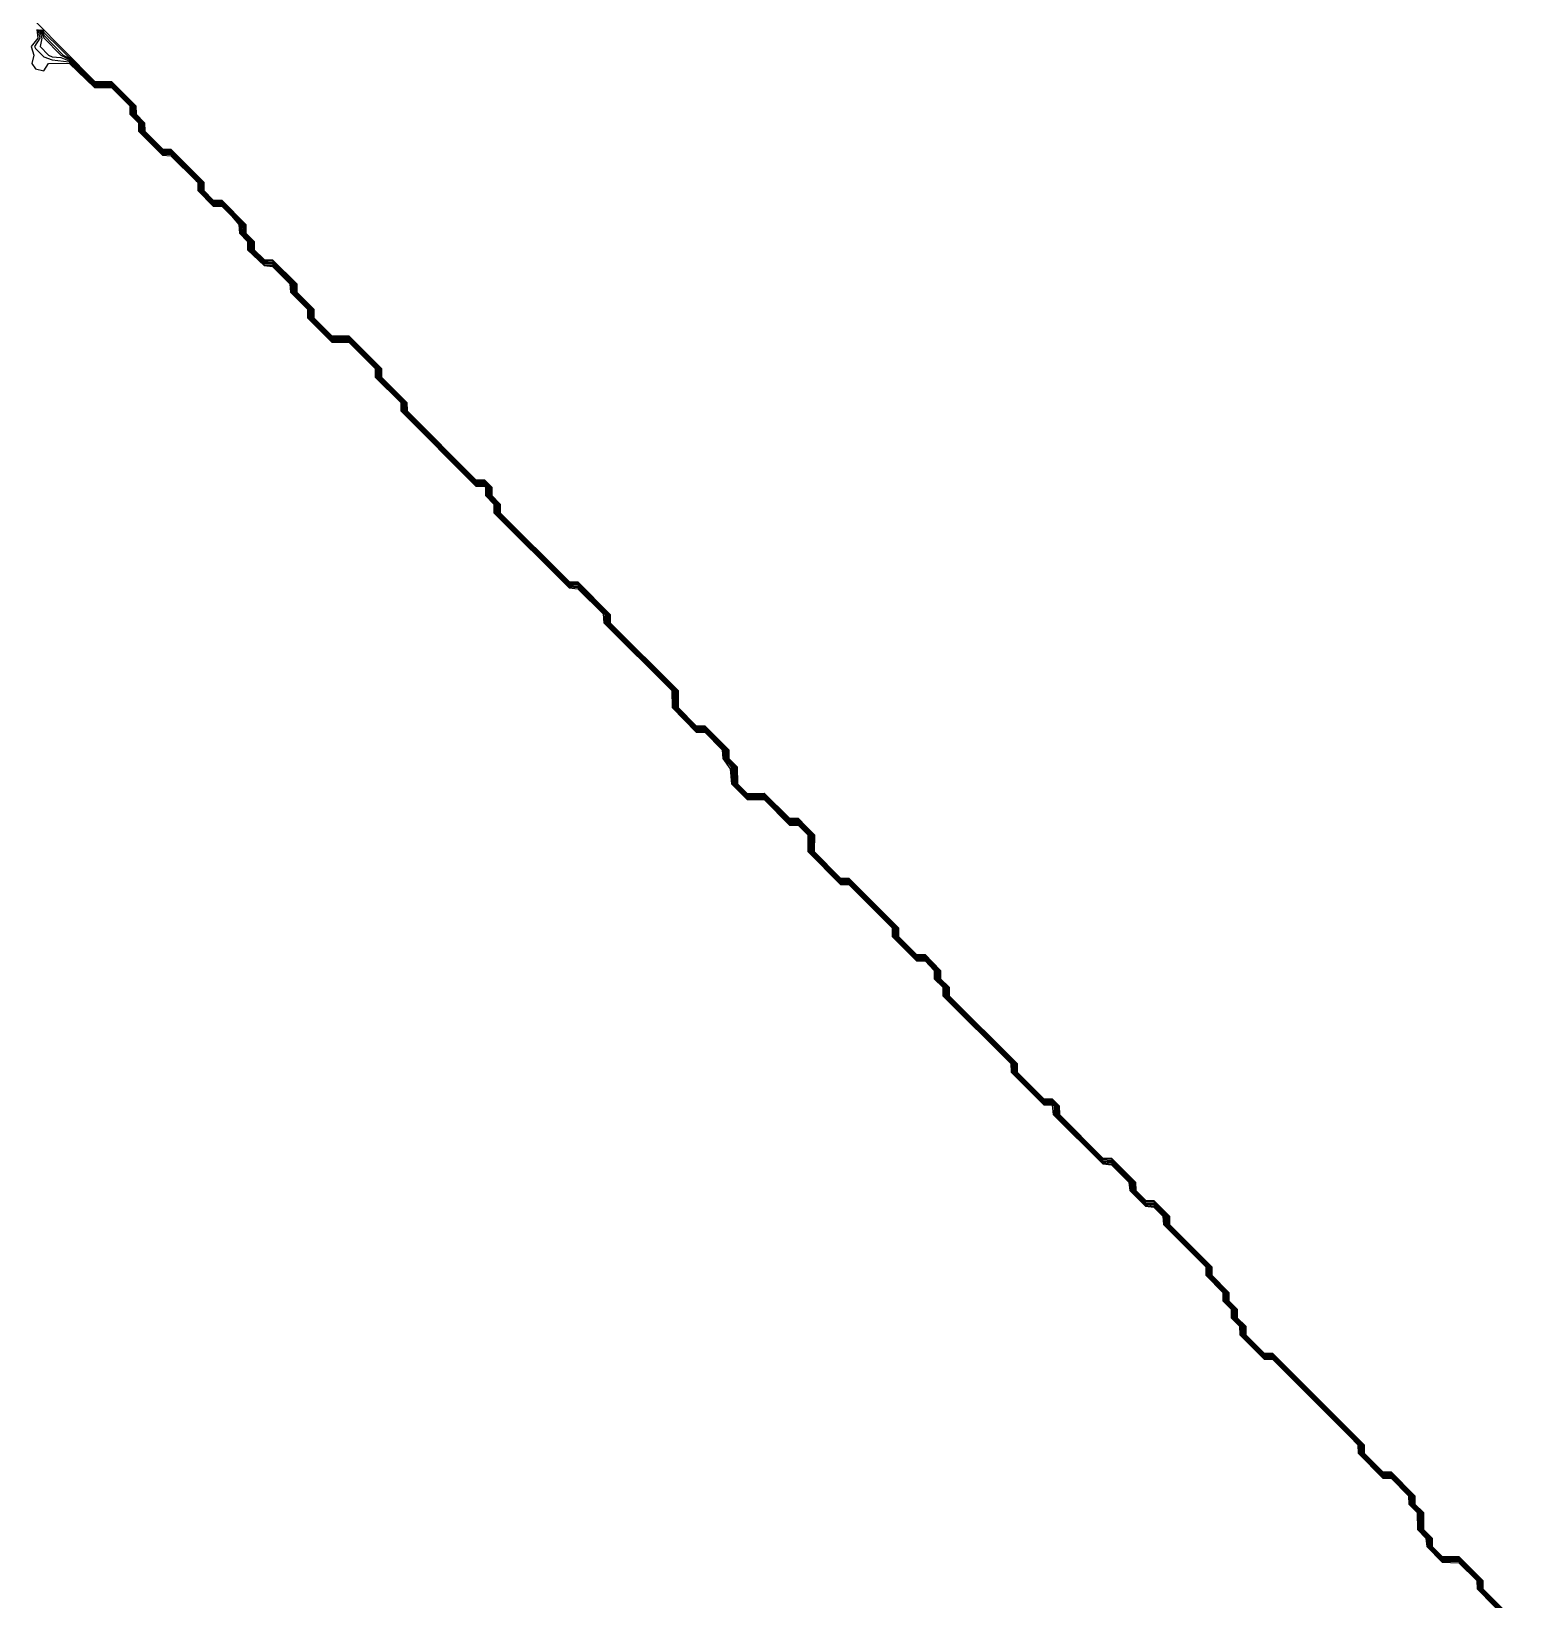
# Model space of a CAD drawing. Header units: metres. Extents: x 1651473 to 1651602, y 8211833 to 8211967.
# Drawn here: x 1651488.43 to 1651501.47, y 8211872.28 to 8211885.9 of the extents above; entities that cross this region are included whole.
import ezdxf

# ---------------------------------------------------------------- set-up
doc = ezdxf.new("R2010")
doc.units = ezdxf.units.M
doc.header["$MEASUREMENT"] = 0
doc.layers.add('Contour_Line_Minor', color=7, linetype='Continuous')

msp = doc.modelspace()

# ---------------------------------------------------------------- linework, layer by layer
at = {"layer": 'Contour_Line_Minor', "color": 36, "true_color": 0x804000}
for points in [[(1651488.459, 8211885.987, 152), (1651488.975, 8211885.464, 152), (1651489.122, 8211885.463, 152), (1651489.334, 8211885.251, 152), (1651489.335, 8211885.177, 152), (1651489.409, 8211885.103, 152), (1651489.41, 8211885.03, 152), (1651489.564, 8211884.876, 152), (1651489.638, 8211884.875, 152), (1651489.923, 8211884.588, 152), (1651489.924, 8211884.514, 152), (1651490.006, 8211884.432, 152), (1651490.079, 8211884.432, 152), (1651490.289, 8211884.22, 152), (1651490.289, 8211884.146, 152), (1651490.362, 8211884.073, 152), (1651490.362, 8211883.999, 152), (1651490.447, 8211883.915, 152), (1651490.521, 8211883.914, 152), (1651490.73, 8211883.705, 152), (1651490.731, 8211883.631, 152), (1651490.878, 8211883.484, 152), (1651490.879, 8211883.41, 152), (1651491.036, 8211883.254, 152), (1651491.183, 8211883.253, 152), (1651491.331, 8211883.106, 152), (1651491.467, 8211882.969, 152), (1651491.468, 8211882.895, 152), (1651491.688, 8211882.674, 152), (1651491.689, 8211882.601, 152), (1651492.287, 8211882.002, 152), (1651492.361, 8211882.002, 152), (1651492.425, 8211881.938, 152), (1651492.426, 8211881.865, 152), (1651492.499, 8211881.791, 152), (1651492.499, 8211881.717, 152), (1651493.097, 8211881.118, 152), (1651493.171, 8211881.117, 152), (1651493.453, 8211880.834, 152), (1651493.454, 8211880.76, 152), (1651494.043, 8211880.172, 152), (1651494.043, 8211880.024, 152), (1651494.201, 8211879.866, 152), (1651494.275, 8211879.866, 152), (1651494.485, 8211879.656, 152), (1651494.485, 8211879.583, 152), (1651494.557, 8211879.509, 152), (1651494.56, 8211879.362, 152), (1651494.643, 8211879.279, 152), (1651494.79, 8211879.28, 152), (1651495.011, 8211879.063, 152), (1651495.085, 8211879.063, 152), (1651495.158, 8211878.989, 152), (1651495.227, 8211878.92, 152), (1651495.226, 8211878.773, 152), (1651495.453, 8211878.543, 152), (1651495.526, 8211878.542, 152), (1651495.957, 8211878.111, 152), (1651495.957, 8211878.037, 152), (1651496.115, 8211877.879, 152), (1651496.189, 8211877.879, 152), (1651496.324, 8211877.742, 152), (1651496.324, 8211877.669, 152), (1651496.398, 8211877.595, 152), (1651496.398, 8211877.522, 152), (1651496.988, 8211876.933, 152), (1651496.988, 8211876.859, 152), (1651497.219, 8211876.627, 152), (1651497.293, 8211876.626, 152), (1651497.354, 8211876.565, 152), (1651497.355, 8211876.491, 152), (1651497.734, 8211876.112, 152), (1651497.808, 8211876.111, 152), (1651498.017, 8211875.902, 152), (1651498.018, 8211875.829, 152), (1651498.103, 8211875.745, 152), (1651498.176, 8211875.743, 152), (1651498.311, 8211875.608, 152), (1651498.312, 8211875.534, 152), (1651498.68, 8211875.166, 152), (1651498.68, 8211875.093, 152), (1651498.826, 8211874.945, 152), (1651498.826, 8211874.872, 152), (1651498.9, 8211874.798, 152), (1651498.9, 8211874.725, 152), (1651498.974, 8211874.651, 152), (1651498.974, 8211874.577, 152), (1651499.133, 8211874.418, 152), (1651499.207, 8211874.418, 152), (1651500.004, 8211873.62, 152), (1651500.004, 8211873.547, 152), (1651500.164, 8211873.387, 152), (1651500.237, 8211873.386, 152), (1651500.444, 8211873.179, 152), (1651500.444, 8211873.105, 152), (1651500.518, 8211873.032, 152), (1651500.519, 8211872.884, 152), (1651500.593, 8211872.811, 152), (1651500.594, 8211872.737, 152), (1651500.679, 8211872.652, 152), (1651500.826, 8211872.651, 152), (1651501.034, 8211872.443, 152), (1651501.034, 8211872.369, 152), (1651501.475, 8211871.927, 152)], [(1651488.472, 8211885.913, 155), (1651488.481, 8211885.839, 155), (1651488.425, 8211885.766, 155), (1651488.447, 8211885.692, 155), (1651488.429, 8211885.619, 155), (1651488.46, 8211885.573, 155), (1651488.533, 8211885.555, 155), (1651488.574, 8211885.619, 155), (1651488.754, 8211885.622, 155), (1651488.975, 8211885.41, 155), (1651489.122, 8211885.409, 155), (1651489.281, 8211885.251, 155), (1651489.281, 8211885.177, 155), (1651489.355, 8211885.103, 155), (1651489.356, 8211885.03, 155), (1651489.564, 8211884.821, 155), (1651489.638, 8211884.817, 155), (1651489.858, 8211884.6, 155), (1651489.87, 8211884.588, 155), (1651489.871, 8211884.514, 155), (1651490.006, 8211884.379, 155), (1651490.079, 8211884.378, 155), (1651490.163, 8211884.294, 155), (1651490.229, 8211884.22, 155), (1651490.233, 8211884.146, 155), (1651490.302, 8211884.073, 155), (1651490.304, 8211883.999, 155), (1651490.447, 8211883.863, 155), (1651490.521, 8211883.855, 155), (1651490.671, 8211883.705, 155), (1651490.677, 8211883.631, 155), (1651490.824, 8211883.484, 155), (1651490.824, 8211883.41, 155), (1651491.036, 8211883.199, 155), (1651491.183, 8211883.198, 155), (1651491.412, 8211882.969, 155), (1651491.412, 8211882.895, 155), (1651491.634, 8211882.674, 155), (1651491.636, 8211882.601, 155), (1651492.287, 8211881.947, 155), (1651492.361, 8211881.947, 155), (1651492.37, 8211881.938, 155), (1651492.37, 8211881.865, 155), (1651492.444, 8211881.791, 155), (1651492.444, 8211881.717, 155), (1651493.097, 8211881.064, 155), (1651493.171, 8211881.057, 155), (1651493.392, 8211880.839, 155), (1651493.399, 8211880.76, 155), (1651493.989, 8211880.172, 155), (1651493.991, 8211880.024, 155), (1651494.201, 8211879.812, 155), (1651494.275, 8211879.811, 155), (1651494.427, 8211879.656, 155), (1651494.431, 8211879.583, 155), (1651494.496, 8211879.493, 155), (1651494.507, 8211879.362, 155), (1651494.643, 8211879.227, 155), (1651494.79, 8211879.226, 155), (1651495.011, 8211879.004, 155), (1651495.085, 8211879.004, 155), (1651495.158, 8211878.931, 155), (1651495.169, 8211878.92, 155), (1651495.169, 8211878.773, 155), (1651495.453, 8211878.489, 155), (1651495.526, 8211878.488, 155), (1651495.894, 8211878.12, 155), (1651495.904, 8211878.111, 155), (1651495.904, 8211878.037, 155), (1651496.115, 8211877.826, 155), (1651496.189, 8211877.826, 155), (1651496.268, 8211877.742, 155), (1651496.268, 8211877.669, 155), (1651496.342, 8211877.595, 155), (1651496.344, 8211877.522, 155), (1651496.934, 8211876.933, 155), (1651496.935, 8211876.859, 155), (1651497.219, 8211876.573, 155), (1651497.293, 8211876.571, 155), (1651497.301, 8211876.491, 155), (1651497.734, 8211876.06, 155), (1651497.808, 8211876.052, 155), (1651497.958, 8211875.902, 155), (1651497.967, 8211875.829, 155), (1651498.103, 8211875.693, 155), (1651498.176, 8211875.684, 155), (1651498.253, 8211875.608, 155), (1651498.26, 8211875.534, 155), (1651498.628, 8211875.166, 155), (1651498.628, 8211875.093, 155), (1651498.774, 8211874.945, 155), (1651498.774, 8211874.872, 155), (1651498.847, 8211874.798, 155), (1651498.848, 8211874.725, 155), (1651498.921, 8211874.651, 155), (1651498.922, 8211874.577, 155), (1651499.133, 8211874.365, 155), (1651499.207, 8211874.365, 155), (1651499.877, 8211873.694, 155), (1651499.949, 8211873.62, 155), (1651499.951, 8211873.547, 155), (1651500.164, 8211873.332, 155), (1651500.237, 8211873.331, 155), (1651500.389, 8211873.179, 155), (1651500.39, 8211873.105, 155), (1651500.463, 8211873.032, 155), (1651500.465, 8211872.884, 155), (1651500.539, 8211872.811, 155), (1651500.546, 8211872.737, 155), (1651500.679, 8211872.603, 155), (1651500.826, 8211872.597, 155), (1651500.981, 8211872.443, 155), (1651500.983, 8211872.369, 155), (1651501.42, 8211871.927, 155)], [(1651488.482, 8211885.913, 154.5), (1651488.499, 8211885.839, 154.5), (1651488.453, 8211885.766, 154.5), (1651488.46, 8211885.748, 154.5), (1651488.533, 8211885.676, 154.5), (1651488.607, 8211885.649, 154.5), (1651488.754, 8211885.633, 154.5), (1651488.975, 8211885.419, 154.5), (1651489.122, 8211885.418, 154.5), (1651489.29, 8211885.251, 154.5), (1651489.29, 8211885.177, 154.5), (1651489.364, 8211885.103, 154.5), (1651489.365, 8211885.03, 154.5), (1651489.564, 8211884.83, 154.5), (1651489.638, 8211884.827, 154.5), (1651489.879, 8211884.588, 154.5), (1651489.88, 8211884.514, 154.5), (1651490.006, 8211884.388, 154.5), (1651490.079, 8211884.387, 154.5), (1651490.239, 8211884.22, 154.5), (1651490.242, 8211884.146, 154.5), (1651490.312, 8211884.073, 154.5), (1651490.314, 8211883.999, 154.5), (1651490.447, 8211883.871, 154.5), (1651490.521, 8211883.865, 154.5), (1651490.68, 8211883.705, 154.5), (1651490.686, 8211883.631, 154.5), (1651490.833, 8211883.484, 154.5), (1651490.833, 8211883.41, 154.5), (1651491.036, 8211883.208, 154.5), (1651491.183, 8211883.207, 154.5), (1651491.421, 8211882.969, 154.5), (1651491.421, 8211882.895, 154.5), (1651491.643, 8211882.674, 154.5), (1651491.645, 8211882.601, 154.5), (1651492.287, 8211881.957, 154.5), (1651492.361, 8211881.956, 154.5), (1651492.379, 8211881.938, 154.5), (1651492.379, 8211881.865, 154.5), (1651492.453, 8211881.791, 154.5), (1651492.453, 8211881.717, 154.5), (1651493.097, 8211881.073, 154.5), (1651493.171, 8211881.067, 154.5), (1651493.406, 8211880.834, 154.5), (1651493.408, 8211880.76, 154.5), (1651493.998, 8211880.172, 154.5), (1651493.999, 8211880.024, 154.5), (1651494.201, 8211879.821, 154.5), (1651494.275, 8211879.82, 154.5), (1651494.437, 8211879.656, 154.5), (1651494.44, 8211879.583, 154.5), (1651494.503, 8211879.509, 154.5), (1651494.516, 8211879.362, 154.5), (1651494.643, 8211879.235, 154.5), (1651494.79, 8211879.235, 154.5), (1651495.011, 8211879.014, 154.5), (1651495.085, 8211879.014, 154.5), (1651495.158, 8211878.941, 154.5), (1651495.178, 8211878.92, 154.5), (1651495.178, 8211878.773, 154.5), (1651495.453, 8211878.498, 154.5), (1651495.526, 8211878.497, 154.5), (1651495.913, 8211878.111, 154.5), (1651495.913, 8211878.037, 154.5), (1651496.115, 8211877.834, 154.5), (1651496.189, 8211877.834, 154.5), (1651496.277, 8211877.742, 154.5), (1651496.277, 8211877.669, 154.5), (1651496.351, 8211877.595, 154.5), (1651496.353, 8211877.522, 154.5), (1651496.943, 8211876.933, 154.5), (1651496.944, 8211876.859, 154.5), (1651497.219, 8211876.582, 154.5), (1651497.293, 8211876.58, 154.5), (1651497.309, 8211876.565, 154.5), (1651497.31, 8211876.491, 154.5), (1651497.734, 8211876.069, 154.5), (1651497.808, 8211876.062, 154.5), (1651497.968, 8211875.902, 154.5), (1651497.975, 8211875.829, 154.5), (1651498.103, 8211875.701, 154.5), (1651498.176, 8211875.694, 154.5), (1651498.262, 8211875.608, 154.5), (1651498.269, 8211875.534, 154.5), (1651498.637, 8211875.166, 154.5), (1651498.637, 8211875.093, 154.5), (1651498.782, 8211874.945, 154.5), (1651498.782, 8211874.872, 154.5), (1651498.856, 8211874.798, 154.5), (1651498.856, 8211874.725, 154.5), (1651498.93, 8211874.651, 154.5), (1651498.93, 8211874.577, 154.5), (1651499.133, 8211874.374, 154.5), (1651499.207, 8211874.374, 154.5), (1651499.886, 8211873.694, 154.5), (1651499.958, 8211873.62, 154.5), (1651499.959, 8211873.547, 154.5), (1651500.164, 8211873.341, 154.5), (1651500.237, 8211873.34, 154.5), (1651500.399, 8211873.179, 154.5), (1651500.399, 8211873.105, 154.5), (1651500.472, 8211873.032, 154.5), (1651500.474, 8211872.884, 154.5), (1651500.548, 8211872.811, 154.5), (1651500.554, 8211872.737, 154.5), (1651500.679, 8211872.611, 154.5), (1651500.826, 8211872.606, 154.5), (1651500.99, 8211872.443, 154.5), (1651500.991, 8211872.369, 154.5), (1651501.429, 8211871.927, 154.5)], [(1651488.492, 8211885.913, 154), (1651488.517, 8211885.839, 154), (1651488.501, 8211885.766, 154), (1651488.573, 8211885.692, 154), (1651488.607, 8211885.675, 154), (1651488.681, 8211885.671, 154), (1651488.754, 8211885.643, 154), (1651488.975, 8211885.428, 154), (1651489.122, 8211885.427, 154), (1651489.298, 8211885.251, 154), (1651489.299, 8211885.177, 154), (1651489.373, 8211885.103, 154), (1651489.374, 8211885.03, 154), (1651489.564, 8211884.839, 154), (1651489.638, 8211884.837, 154), (1651489.888, 8211884.588, 154), (1651489.889, 8211884.514, 154), (1651490.006, 8211884.397, 154), (1651490.079, 8211884.396, 154), (1651490.249, 8211884.22, 154), (1651490.252, 8211884.146, 154), (1651490.322, 8211884.073, 154), (1651490.324, 8211883.999, 154), (1651490.447, 8211883.88, 154), (1651490.521, 8211883.875, 154), (1651490.69, 8211883.705, 154), (1651490.695, 8211883.631, 154), (1651490.842, 8211883.484, 154), (1651490.842, 8211883.41, 154), (1651491.036, 8211883.217, 154), (1651491.183, 8211883.216, 154), (1651491.43, 8211882.969, 154), (1651491.431, 8211882.895, 154), (1651491.652, 8211882.674, 154), (1651491.654, 8211882.601, 154), (1651492.287, 8211881.966, 154), (1651492.361, 8211881.965, 154), (1651492.388, 8211881.938, 154), (1651492.389, 8211881.865, 154), (1651492.462, 8211881.791, 154), (1651492.462, 8211881.717, 154), (1651493.097, 8211881.082, 154), (1651493.171, 8211881.077, 154), (1651493.415, 8211880.834, 154), (1651493.417, 8211880.76, 154), (1651494.007, 8211880.172, 154), (1651494.008, 8211880.024, 154), (1651494.201, 8211879.83, 154), (1651494.275, 8211879.829, 154), (1651494.446, 8211879.656, 154), (1651494.449, 8211879.583, 154), (1651494.514, 8211879.509, 154), (1651494.525, 8211879.362, 154), (1651494.643, 8211879.244, 154), (1651494.79, 8211879.244, 154), (1651495.011, 8211879.024, 154), (1651495.085, 8211879.024, 154), (1651495.158, 8211878.95, 154), (1651495.188, 8211878.92, 154), (1651495.188, 8211878.773, 154), (1651495.453, 8211878.507, 154), (1651495.526, 8211878.506, 154), (1651495.922, 8211878.111, 154), (1651495.922, 8211878.037, 154), (1651496.115, 8211877.843, 154), (1651496.189, 8211877.843, 154), (1651496.286, 8211877.742, 154), (1651496.287, 8211877.669, 154), (1651496.36, 8211877.595, 154), (1651496.362, 8211877.522, 154), (1651496.952, 8211876.933, 154), (1651496.952, 8211876.859, 154), (1651497.219, 8211876.591, 154), (1651497.293, 8211876.59, 154), (1651497.318, 8211876.565, 154), (1651497.319, 8211876.491, 154), (1651497.734, 8211876.078, 154), (1651497.808, 8211876.072, 154), (1651497.977, 8211875.902, 154), (1651497.984, 8211875.829, 154), (1651498.103, 8211875.71, 154), (1651498.176, 8211875.704, 154), (1651498.272, 8211875.608, 154), (1651498.277, 8211875.534, 154), (1651498.645, 8211875.166, 154), (1651498.645, 8211875.093, 154), (1651498.791, 8211874.945, 154), (1651498.791, 8211874.872, 154), (1651498.865, 8211874.798, 154), (1651498.865, 8211874.725, 154), (1651498.939, 8211874.651, 154), (1651498.939, 8211874.577, 154), (1651499.133, 8211874.383, 154), (1651499.207, 8211874.383, 154), (1651499.895, 8211873.694, 154), (1651499.967, 8211873.62, 154), (1651499.968, 8211873.547, 154), (1651500.164, 8211873.35, 154), (1651500.237, 8211873.349, 154), (1651500.408, 8211873.179, 154), (1651500.408, 8211873.105, 154), (1651500.482, 8211873.032, 154), (1651500.483, 8211872.884, 154), (1651500.557, 8211872.811, 154), (1651500.562, 8211872.737, 154), (1651500.679, 8211872.62, 154), (1651500.826, 8211872.615, 154), (1651500.999, 8211872.443, 154), (1651501, 8211872.369, 154), (1651501.438, 8211871.927, 154)], [(1651488.502, 8211885.913, 153.5), (1651488.533, 8211885.842, 153.5), (1651488.682, 8211885.692, 153.5), (1651488.754, 8211885.654, 153.5), (1651488.975, 8211885.437, 153.5), (1651489.122, 8211885.436, 153.5), (1651489.307, 8211885.251, 153.5), (1651489.308, 8211885.177, 153.5), (1651489.382, 8211885.103, 153.5), (1651489.383, 8211885.03, 153.5), (1651489.564, 8211884.848, 153.5), (1651489.638, 8211884.846, 153.5), (1651489.897, 8211884.588, 153.5), (1651489.897, 8211884.514, 153.5), (1651490.006, 8211884.406, 153.5), (1651490.079, 8211884.405, 153.5), (1651490.259, 8211884.22, 153.5), (1651490.261, 8211884.146, 153.5), (1651490.332, 8211884.073, 153.5), (1651490.333, 8211883.999, 153.5), (1651490.447, 8211883.889, 153.5), (1651490.521, 8211883.884, 153.5), (1651490.7, 8211883.705, 153.5), (1651490.704, 8211883.631, 153.5), (1651490.851, 8211883.484, 153.5), (1651490.851, 8211883.41, 153.5), (1651491.036, 8211883.227, 153.5), (1651491.183, 8211883.225, 153.5), (1651491.44, 8211882.969, 153.5), (1651491.44, 8211882.895, 153.5), (1651491.661, 8211882.674, 153.5), (1651491.663, 8211882.601, 153.5), (1651492.287, 8211881.975, 153.5), (1651492.361, 8211881.974, 153.5), (1651492.397, 8211881.938, 153.5), (1651492.398, 8211881.865, 153.5), (1651492.471, 8211881.791, 153.5), (1651492.472, 8211881.717, 153.5), (1651493.097, 8211881.091, 153.5), (1651493.171, 8211881.087, 153.5), (1651493.425, 8211880.834, 153.5), (1651493.426, 8211880.76, 153.5), (1651494.016, 8211880.172, 153.5), (1651494.017, 8211880.024, 153.5), (1651494.201, 8211879.839, 153.5), (1651494.275, 8211879.839, 153.5), (1651494.456, 8211879.656, 153.5), (1651494.458, 8211879.583, 153.5), (1651494.525, 8211879.509, 153.5), (1651494.533, 8211879.362, 153.5), (1651494.643, 8211879.253, 153.5), (1651494.79, 8211879.253, 153.5), (1651495.011, 8211879.034, 153.5), (1651495.085, 8211879.033, 153.5), (1651495.158, 8211878.96, 153.5), (1651495.198, 8211878.92, 153.5), (1651495.198, 8211878.773, 153.5), (1651495.453, 8211878.516, 153.5), (1651495.526, 8211878.515, 153.5), (1651495.931, 8211878.111, 153.5), (1651495.931, 8211878.037, 153.5), (1651496.115, 8211877.852, 153.5), (1651496.189, 8211877.852, 153.5), (1651496.296, 8211877.742, 153.5), (1651496.296, 8211877.669, 153.5), (1651496.37, 8211877.595, 153.5), (1651496.371, 8211877.522, 153.5), (1651496.961, 8211876.933, 153.5), (1651496.961, 8211876.859, 153.5), (1651497.219, 8211876.6, 153.5), (1651497.293, 8211876.599, 153.5), (1651497.327, 8211876.565, 153.5), (1651497.328, 8211876.491, 153.5), (1651497.734, 8211876.086, 153.5), (1651497.808, 8211876.081, 153.5), (1651497.987, 8211875.902, 153.5), (1651497.993, 8211875.829, 153.5), (1651498.103, 8211875.719, 153.5), (1651498.176, 8211875.714, 153.5), (1651498.282, 8211875.608, 153.5), (1651498.286, 8211875.534, 153.5), (1651498.654, 8211875.166, 153.5), (1651498.654, 8211875.093, 153.5), (1651498.8, 8211874.945, 153.5), (1651498.8, 8211874.872, 153.5), (1651498.873, 8211874.798, 153.5), (1651498.874, 8211874.725, 153.5), (1651498.948, 8211874.651, 153.5), (1651498.948, 8211874.577, 153.5), (1651499.133, 8211874.392, 153.5), (1651499.207, 8211874.392, 153.5), (1651499.976, 8211873.62, 153.5), (1651499.977, 8211873.547, 153.5), (1651500.164, 8211873.359, 153.5), (1651500.237, 8211873.359, 153.5), (1651500.417, 8211873.179, 153.5), (1651500.417, 8211873.105, 153.5), (1651500.491, 8211873.032, 153.5), (1651500.492, 8211872.884, 153.5), (1651500.566, 8211872.811, 153.5), (1651500.57, 8211872.737, 153.5), (1651500.679, 8211872.628, 153.5), (1651500.826, 8211872.624, 153.5), (1651501.007, 8211872.443, 153.5), (1651501.009, 8211872.369, 153.5), (1651501.447, 8211871.927, 153.5)], [(1651488.512, 8211885.913, 153), (1651488.533, 8211885.864, 153), (1651488.702, 8211885.692, 153), (1651488.754, 8211885.665, 153), (1651488.975, 8211885.446, 153), (1651489.122, 8211885.445, 153), (1651489.316, 8211885.251, 153), (1651489.317, 8211885.177, 153), (1651489.391, 8211885.103, 153), (1651489.392, 8211885.03, 153), (1651489.564, 8211884.858, 153), (1651489.638, 8211884.856, 153), (1651489.905, 8211884.588, 153), (1651489.906, 8211884.514, 153), (1651490.006, 8211884.414, 153), (1651490.079, 8211884.414, 153), (1651490.269, 8211884.22, 153), (1651490.27, 8211884.146, 153), (1651490.342, 8211884.073, 153), (1651490.343, 8211883.999, 153), (1651490.447, 8211883.898, 153), (1651490.521, 8211883.894, 153), (1651490.71, 8211883.705, 153), (1651490.713, 8211883.631, 153), (1651490.86, 8211883.484, 153), (1651490.861, 8211883.41, 153), (1651491.036, 8211883.236, 153), (1651491.183, 8211883.235, 153), (1651491.449, 8211882.969, 153), (1651491.449, 8211882.895, 153), (1651491.67, 8211882.674, 153), (1651491.671, 8211882.601, 153), (1651492.287, 8211881.984, 153), (1651492.361, 8211881.984, 153), (1651492.407, 8211881.938, 153), (1651492.407, 8211881.865, 153), (1651492.48, 8211881.791, 153), (1651492.481, 8211881.717, 153), (1651493.097, 8211881.1, 153), (1651493.171, 8211881.097, 153), (1651493.434, 8211880.834, 153), (1651493.435, 8211880.76, 153), (1651494.025, 8211880.172, 153), (1651494.026, 8211880.024, 153), (1651494.201, 8211879.848, 153), (1651494.275, 8211879.848, 153), (1651494.465, 8211879.656, 153), (1651494.467, 8211879.583, 153), (1651494.536, 8211879.509, 153), (1651494.542, 8211879.362, 153), (1651494.643, 8211879.262, 153), (1651494.79, 8211879.262, 153), (1651495.011, 8211879.043, 153), (1651495.085, 8211879.043, 153), (1651495.158, 8211878.97, 153), (1651495.208, 8211878.92, 153), (1651495.207, 8211878.773, 153), (1651495.453, 8211878.525, 153), (1651495.526, 8211878.524, 153), (1651495.939, 8211878.111, 153), (1651495.94, 8211878.037, 153), (1651496.115, 8211877.861, 153), (1651496.189, 8211877.861, 153), (1651496.305, 8211877.742, 153), (1651496.305, 8211877.669, 153), (1651496.379, 8211877.595, 153), (1651496.38, 8211877.522, 153), (1651496.97, 8211876.933, 153), (1651496.97, 8211876.859, 153), (1651497.219, 8211876.609, 153), (1651497.293, 8211876.608, 153), (1651497.336, 8211876.565, 153), (1651497.337, 8211876.491, 153), (1651497.734, 8211876.095, 153), (1651497.808, 8211876.091, 153), (1651497.997, 8211875.902, 153), (1651498.001, 8211875.829, 153), (1651498.103, 8211875.727, 153), (1651498.176, 8211875.723, 153), (1651498.291, 8211875.608, 153), (1651498.295, 8211875.534, 153), (1651498.662, 8211875.166, 153), (1651498.663, 8211875.093, 153), (1651498.809, 8211874.945, 153), (1651498.809, 8211874.872, 153), (1651498.882, 8211874.798, 153), (1651498.883, 8211874.725, 153), (1651498.956, 8211874.651, 153), (1651498.957, 8211874.577, 153), (1651499.133, 8211874.401, 153), (1651499.207, 8211874.4, 153), (1651499.985, 8211873.62, 153), (1651499.986, 8211873.547, 153), (1651500.164, 8211873.369, 153), (1651500.237, 8211873.368, 153), (1651500.426, 8211873.179, 153), (1651500.426, 8211873.105, 153), (1651500.5, 8211873.032, 153), (1651500.501, 8211872.884, 153), (1651500.575, 8211872.811, 153), (1651500.578, 8211872.737, 153), (1651500.679, 8211872.636, 153), (1651500.826, 8211872.633, 153), (1651501.016, 8211872.443, 153), (1651501.017, 8211872.369, 153), (1651501.457, 8211871.927, 153)], [(1651488.522, 8211885.913, 152.5), (1651488.533, 8211885.887, 152.5), (1651488.975, 8211885.455, 152.5), (1651489.122, 8211885.454, 152.5), (1651489.325, 8211885.251, 152.5), (1651489.326, 8211885.177, 152.5), (1651489.4, 8211885.103, 152.5), (1651489.401, 8211885.03, 152.5), (1651489.564, 8211884.867, 152.5), (1651489.638, 8211884.865, 152.5), (1651489.914, 8211884.588, 152.5), (1651489.915, 8211884.514, 152.5), (1651490.006, 8211884.423, 152.5), (1651490.079, 8211884.423, 152.5), (1651490.279, 8211884.22, 152.5), (1651490.28, 8211884.146, 152.5), (1651490.352, 8211884.073, 152.5), (1651490.352, 8211883.999, 152.5), (1651490.447, 8211883.906, 152.5), (1651490.521, 8211883.904, 152.5), (1651490.72, 8211883.705, 152.5), (1651490.722, 8211883.631, 152.5), (1651490.869, 8211883.484, 152.5), (1651490.87, 8211883.41, 152.5), (1651491.036, 8211883.245, 152.5), (1651491.183, 8211883.244, 152.5), (1651491.458, 8211882.969, 152.5), (1651491.458, 8211882.895, 152.5), (1651491.679, 8211882.674, 152.5), (1651491.68, 8211882.601, 152.5), (1651492.287, 8211881.993, 152.5), (1651492.361, 8211881.993, 152.5), (1651492.416, 8211881.938, 152.5), (1651492.416, 8211881.865, 152.5), (1651492.49, 8211881.791, 152.5), (1651492.49, 8211881.717, 152.5), (1651493.097, 8211881.109, 152.5), (1651493.171, 8211881.107, 152.5), (1651493.444, 8211880.834, 152.5), (1651493.445, 8211880.76, 152.5), (1651494.034, 8211880.172, 152.5), (1651494.035, 8211880.024, 152.5), (1651494.201, 8211879.857, 152.5), (1651494.275, 8211879.857, 152.5), (1651494.475, 8211879.656, 152.5), (1651494.476, 8211879.583, 152.5), (1651494.547, 8211879.509, 152.5), (1651494.551, 8211879.362, 152.5), (1651494.643, 8211879.271, 152.5), (1651494.79, 8211879.271, 152.5), (1651495.011, 8211879.053, 152.5), (1651495.085, 8211879.053, 152.5), (1651495.158, 8211878.98, 152.5), (1651495.217, 8211878.92, 152.5), (1651495.217, 8211878.773, 152.5), (1651495.453, 8211878.534, 152.5), (1651495.526, 8211878.533, 152.5), (1651495.948, 8211878.111, 152.5), (1651495.948, 8211878.037, 152.5), (1651496.115, 8211877.87, 152.5), (1651496.189, 8211877.87, 152.5), (1651496.314, 8211877.742, 152.5), (1651496.315, 8211877.669, 152.5), (1651496.388, 8211877.595, 152.5), (1651496.389, 8211877.522, 152.5), (1651496.979, 8211876.933, 152.5), (1651496.979, 8211876.859, 152.5), (1651497.219, 8211876.618, 152.5), (1651497.293, 8211876.617, 152.5), (1651497.345, 8211876.565, 152.5), (1651497.346, 8211876.491, 152.5), (1651497.734, 8211876.104, 152.5), (1651497.808, 8211876.101, 152.5), (1651498.007, 8211875.902, 152.5), (1651498.01, 8211875.829, 152.5), (1651498.103, 8211875.736, 152.5), (1651498.176, 8211875.733, 152.5), (1651498.301, 8211875.608, 152.5), (1651498.303, 8211875.534, 152.5), (1651498.671, 8211875.166, 152.5), (1651498.671, 8211875.093, 152.5), (1651498.818, 8211874.945, 152.5), (1651498.818, 8211874.872, 152.5), (1651498.891, 8211874.798, 152.5), (1651498.891, 8211874.725, 152.5), (1651498.965, 8211874.651, 152.5), (1651498.965, 8211874.577, 152.5), (1651499.133, 8211874.409, 152.5), (1651499.207, 8211874.409, 152.5), (1651499.995, 8211873.62, 152.5), (1651499.995, 8211873.547, 152.5), (1651500.164, 8211873.378, 152.5), (1651500.237, 8211873.377, 152.5), (1651500.435, 8211873.179, 152.5), (1651500.435, 8211873.105, 152.5), (1651500.509, 8211873.032, 152.5), (1651500.51, 8211872.884, 152.5), (1651500.584, 8211872.811, 152.5), (1651500.586, 8211872.737, 152.5), (1651500.679, 8211872.644, 152.5), (1651500.826, 8211872.642, 152.5), (1651501.025, 8211872.443, 152.5), (1651501.026, 8211872.369, 152.5), (1651501.466, 8211871.927, 152.5)]]:
    msp.add_polyline3d(points, dxfattribs=at)

doc.saveas('drawing.dxf')
